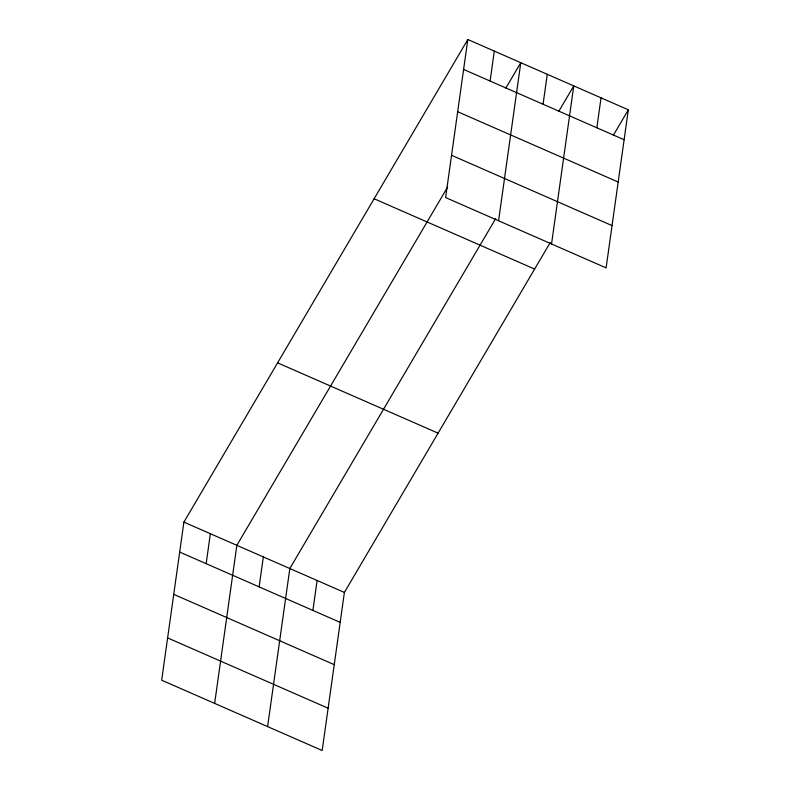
<?xml version="1.0" encoding="UTF-8"?>
<svg xmlns="http://www.w3.org/2000/svg" width="790" height="790" viewBox="0 0 790 790"><rect width="100%" height="100%" fill="white"/><g stroke="black" fill="none" stroke-linecap="round" stroke-linejoin="round"><path stroke-width="1.19" d="M467.818 39.5L445.609 197.569L606.108 267.879L628.327 109.8L467.818 39.5L183.892 522.121L161.674 680.2L322.182 750.5L344.391 592.431L550.245 242.53M206.16 563.665L210.367 533.724M214.643 703.396L236.852 545.327L447.703 186.924M259.13 586.871L263.337 556.92M267.603 726.593L289.821 568.524L495.676 218.623M312.899 610.423L317.106 580.472M490.096 81.044L494.303 51.103M498.569 220.775L520.788 62.696L505.798 88.184M543.066 104.241L547.273 74.299M551.538 243.972L573.757 85.903L558.767 111.38M596.835 127.792L601.042 97.851M613.336 135.287L628.327 109.8M463.612 69.441L624.12 139.741M457.667 111.726L618.175 182.026M451.544 155.284L612.053 225.594M374.124 198.764L534.633 269.074M277.586 362.857L438.094 433.167M183.892 522.121L344.391 592.431M179.676 552.072L340.184 622.372M173.741 594.347L334.249 664.657M167.618 637.915L328.126 708.215"/></g></svg>
